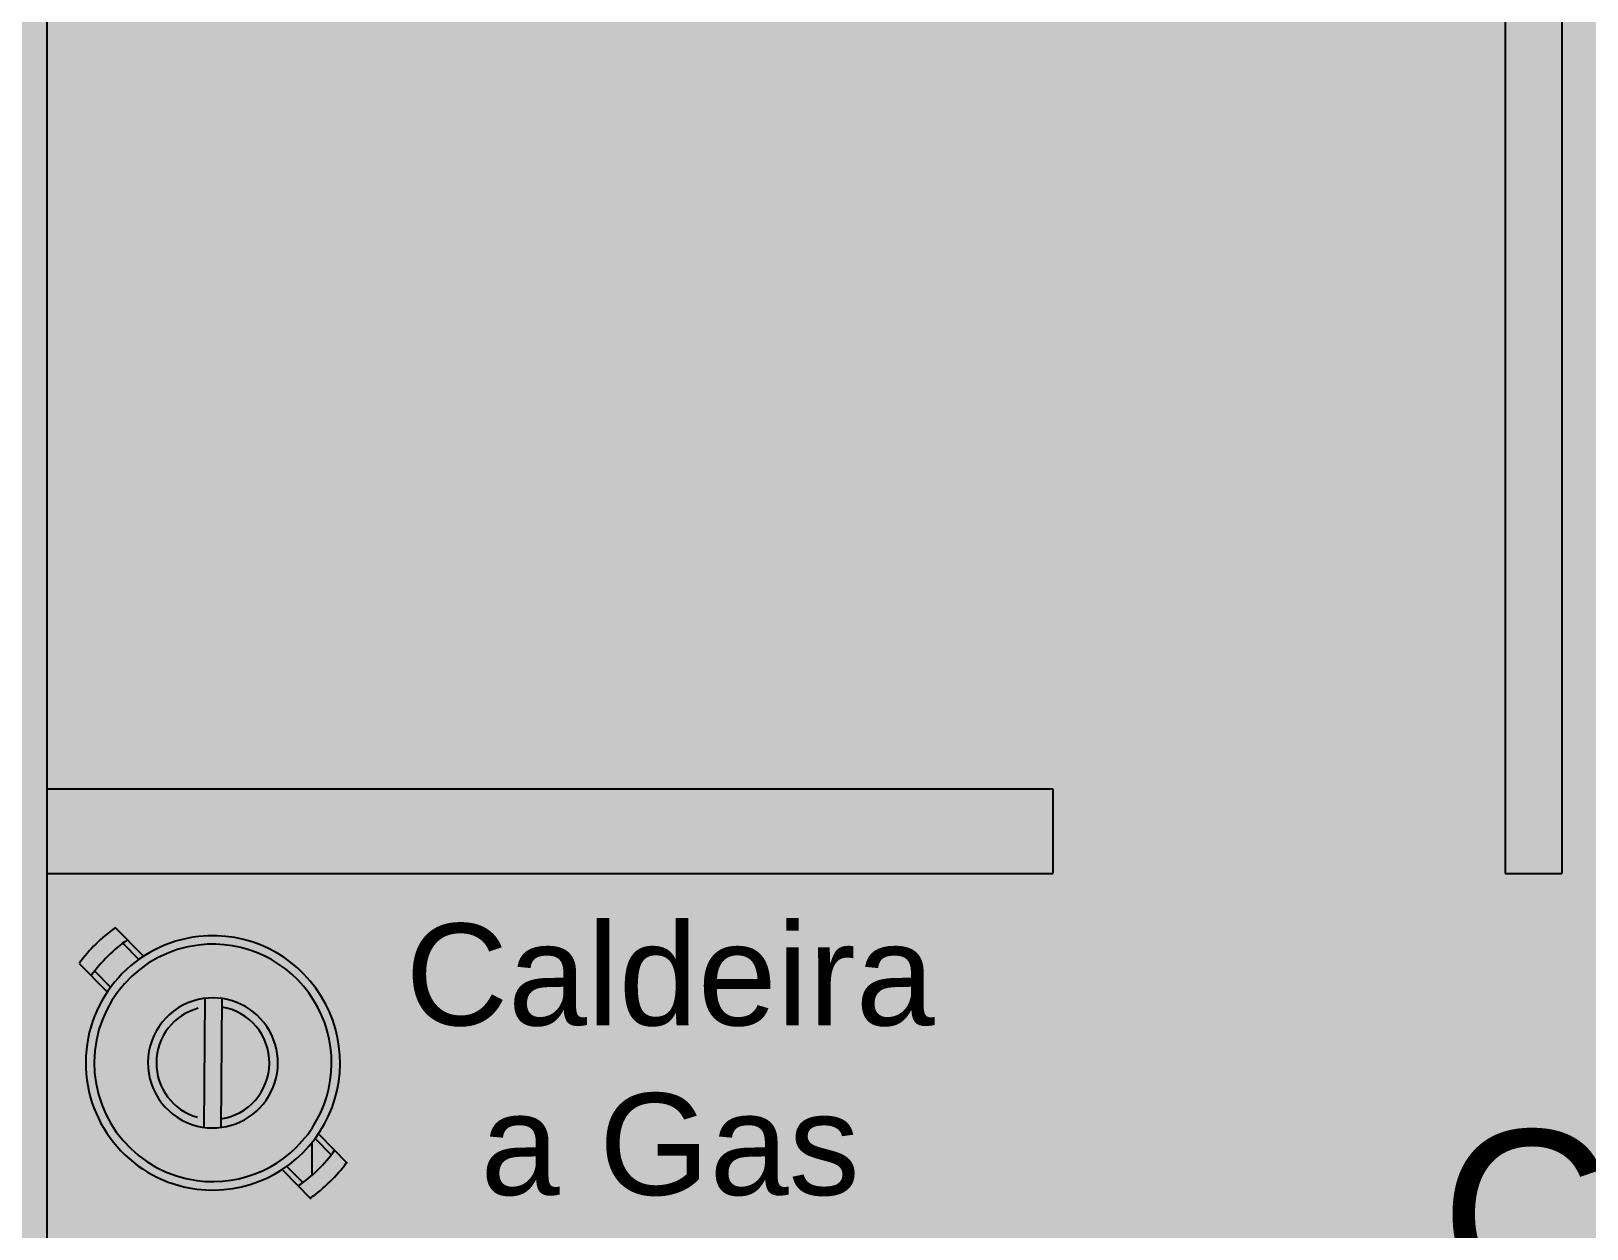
# Model space of a CAD drawing. Header units: metres. Extents: x -331 to 2982, y 362 to 2539.
# Drawn here: x 790.31 to 793.063, y 985.994 to 988.112 of the extents above; entities that cross this region are included whole.
import ezdxf
from ezdxf.enums import TextEntityAlignment as Align

# ---------------------------------------------------------------- set-up
doc = ezdxf.new("R2010")
doc.units = ezdxf.units.M
doc.layers.add('_salas', color=251, linetype='Continuous', plot=False)
doc.layers.add('Div', color=251, linetype='Continuous')
doc.layers.add('Pis', color=251, linetype='Continuous')
doc.styles.add('DESTAQUE', font='arial.ttf', dxfattribs={"height": 0.4})

msp = doc.modelspace()

# ---------------------------------------------------------------- hatches: boundary and pattern name
at = {"layer": '_salas', "transparency": 33554559}
h = msp.add_hatch(color=256, dxfattribs=at)
h.dxf.hatch_style = 1
h.paths.add_polyline_path([(820.1455, 995.2122), (820.1455, 996.6939), (815.2005, 996.6939), (815.2005, 1004.348), (796.5505, 1004.348), (796.5505, 1005.3023), (790.5648, 1005.3023), (790.4667, 1005.3023), (790.1155, 1005.6539), (790.0755, 1005.6539), (790.0755, 979.868), (790.3055, 979.868), (790.3055, 980.058), (790.4598, 980.2123), (820.1455, 980.2123), (820.1455, 981.7048), (820.3856, 981.8467), (820.6205, 981.9971), (820.6205, 980.9223), (821.2605, 980.9223), (821.2605, 982.4726, 0.087526), (823.0202, 984.545, 0.418022)])

# ---------------------------------------------------------------- linework, layer by layer
at = {"layer": 'Div', "lineweight": 0}
for p, q in [((793.018, 989.0323), (793.018, 986.6223)), ((792.918, 988.8923), (792.918, 986.6223)), ((792.918, 986.6223), (793.018, 986.6223))]:
    msp.add_line(p, q, dxfattribs=at)
at = {"layer": 'Pis'}
for p, q in [((793.018, 989.0323), (793.018, 986.6223)), ((792.918, 988.8923), (792.918, 986.6223)), ((790.338, 988.583), (790.338, 980.883)), ((790.338, 986.7723), (792.118, 986.7723)), ((792.118, 986.7723), (792.118, 986.6223)), ((790.338, 986.6223), (792.118, 986.6223)), ((792.918, 986.6223), (793.018, 986.6223)), ((790.4586, 986.5278), (790.5081, 986.4774)), ((790.4727, 986.4992), (790.501, 986.4704)), ((790.3954, 986.4636), (790.445, 986.4133)), ((790.4228, 986.4501), (790.4511, 986.4213)), ((790.6179, 986.4016), (790.6161, 986.1736)), ((790.6479, 986.4014), (790.6461, 986.1733)), ((790.82, 986.1606), (790.8696, 986.1103)), ((790.8071, 986.1461), (790.8071, 986.0885)), ((790.8129, 986.1536), (790.8412, 986.1248)), ((790.763, 986.1045), (790.7913, 986.0757)), ((790.7559, 986.0975), (790.8054, 986.0471))]:
    msp.add_line(p, q, dxfattribs=at)
for radius, start, end in [(0.295, 125.7777, 143.3262), (0.225, 96.3591, 262.7448), (0.265, 124.7751, 144.3288), (0.21, 96.8479, 262.256), (0.225, 262.7448, 96.3591), (0.21, 262.256, 96.8479), (0.115, 102.9611, 256.1428), (0.1, 105.0193, 254.0846), (0.115, 256.1534, 102.9611), (0.1, 278.1789, 80.925), (0.265, 304.7751, 324.3288), (0.295, 305.7777, 323.3262)]:
    msp.add_arc((790.632, 986.2875), radius, start, end, dxfattribs=at)

# ---------------------------------------------------------------- texts
at = {"layer": 'Pis', "style": 'DESTAQUE'}
msp.add_text('COZINHA', height=0.3, dxfattribs=at).set_placement((793.7465, 985.8684), align=Align.CENTER)
at = {"layer": 'Pis', "insert": (791.4408, 986.0513), "char_height": 0.18, "width": 2.2626, "attachment_point": 8, "style": 'DESTAQUE'}
msp.add_mtext('Caldeira\\Pa Gas', dxfattribs=at)

doc.saveas('drawing.dxf')
